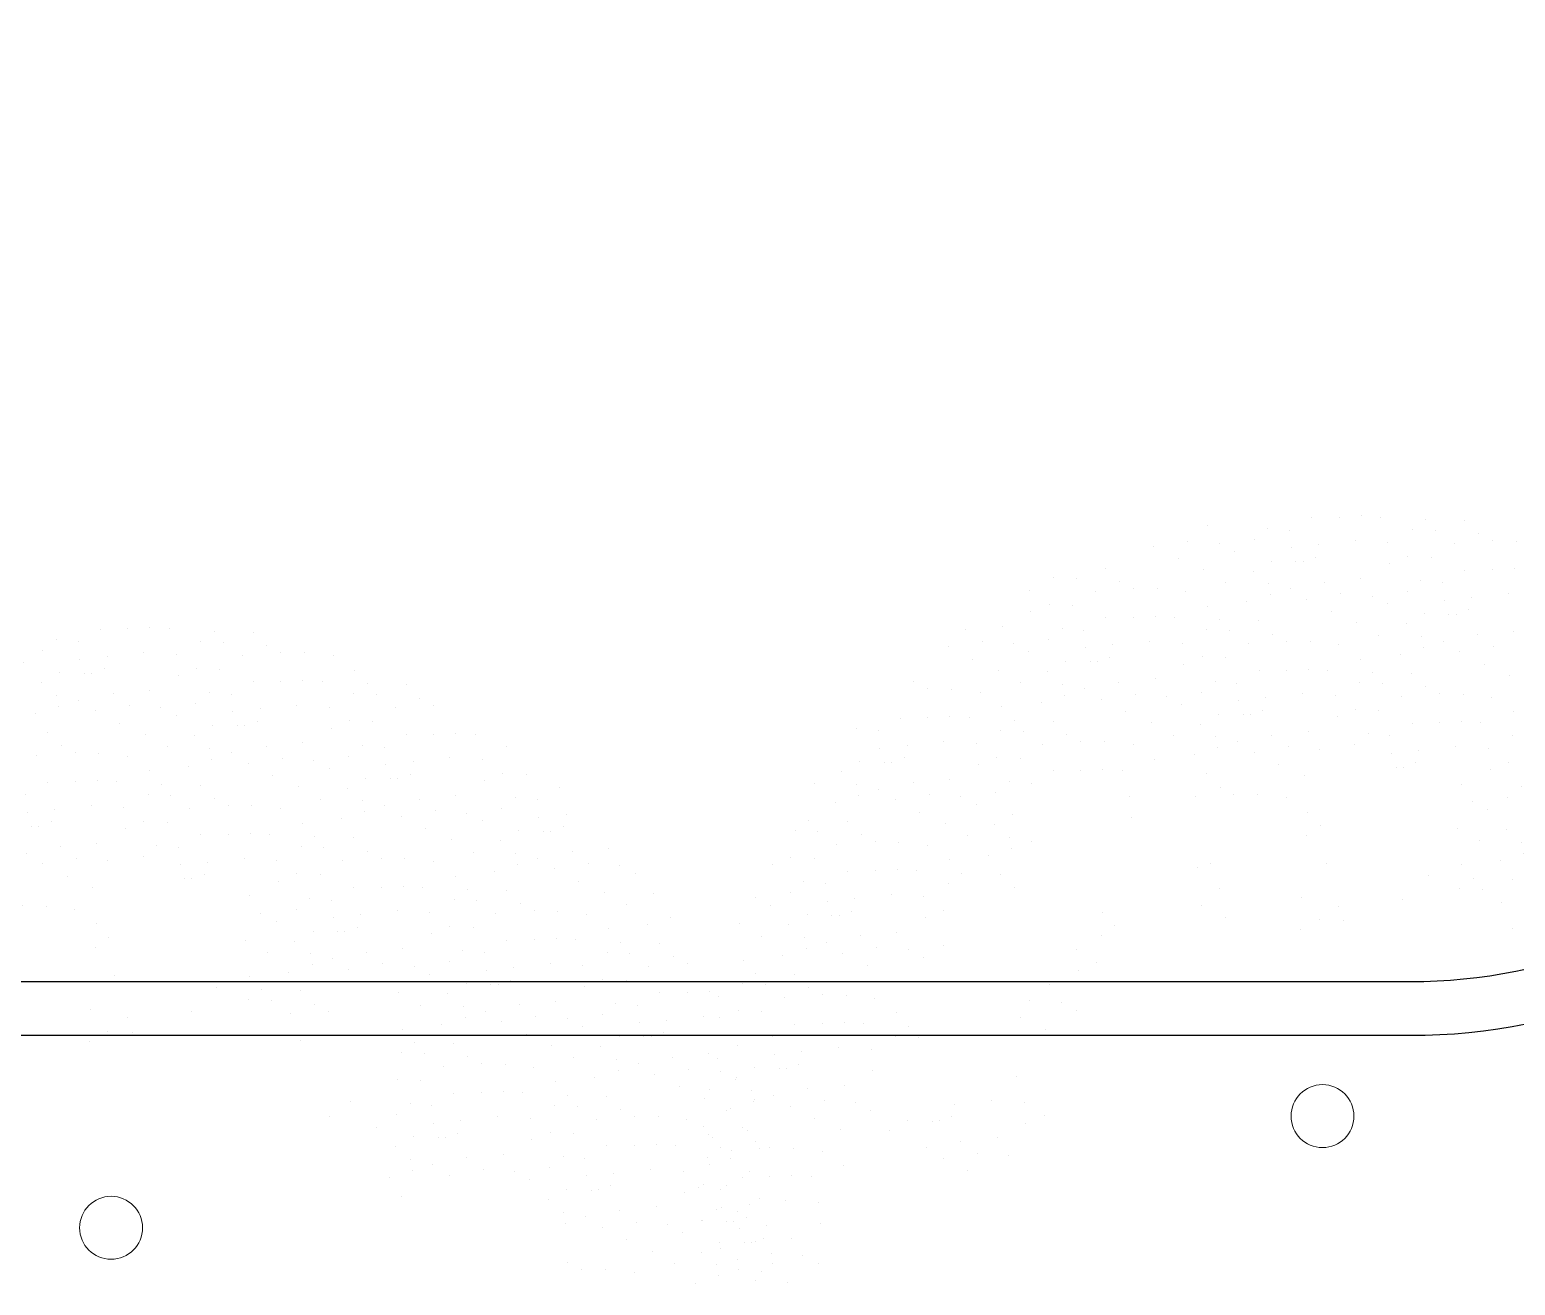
# Model space of a CAD drawing. Header units: metres. Extents: x 42 to 199, y -121 to 268.
# Drawn here: x 108.35 to 113.89, y -83.19 to -78.51 of the extents above; entities that cross this region are included whole.
import ezdxf

# ---------------------------------------------------------------- set-up
doc = ezdxf.new("R2010")
doc.units = ezdxf.units.M
doc.header["$LTSCALE"] = 0.3
doc.layers.get('0').update_dxf_attribs({"color": 8})
doc.layers.add('A-ELEVATION 3', color=8, linetype='Continuous')
for name, color, linetype, lineweight in [('A-Hatch', 8, 'Continuous', 9), ('A-LANDSCAPE', 8, 'Continuous', 5), ('DA HOUSE ARCH LAYOUT', 8, 'Continuous', 9)]:
    doc.layers.add(name, color=color, linetype=linetype, lineweight=lineweight)

# ---------------------------------------------------------------- blocks, each defined once
blk = doc.blocks.new('MUSTER_0')
at = {"color": 8, "linetype": 'Continuous', "transparency": 33554585}
for p, q in [((4.8113, -0.7838), (4.8113, -0.7838)), ((4.8793, -0.8188), (4.8793, -0.8188)), ((4.7078, -0.8393), (4.7078, -0.8393)), ((4.7478, -0.8353), (4.7478, -0.8353)), ((4.7723, -0.8678), (4.7723, -0.8678)), ((4.6353, -0.8868), (4.6353, -0.8868)), ((4.7433, -0.9168), (4.7433, -0.9168)), ((4.7803, -0.8888), (4.7803, -0.8888)), ((4.8643, -0.8778), (4.8643, -0.8778)), ((4.4903, -0.9373), (4.4903, -0.9373)), ((4.5683, -0.9448), (4.5683, -0.9448)), ((4.6948, -0.9388), (4.6948, -0.9388)), ((4.8033, -0.9608), (4.8033, -0.9608)), ((4.8728, -0.9468), (4.8728, -0.9468)), ((4.9033, -0.9303), (4.9033, -0.9303)), ((4.3508, -1.0043), (4.3508, -1.0043)), ((4.4473, -0.9908), (4.4473, -0.9908)), ((4.6318, -0.9968), (4.6318, -0.9968)), ((4.7103, -1.0038), (4.7103, -1.0038)), ((4.8508, -1.0043), (4.8508, -1.0043)), ((4.9473, -0.9908), (4.9473, -0.9908)), ((4.5268, -1.0523), (4.5268, -1.0523)), ((4.5493, -1.0133), (4.5493, -1.0133)), ((4.7563, -1.0328), (4.7563, -1.0328)), ((4.3118, -1.0783), (4.3118, -1.0783)), ((4.4118, -1.0718), (4.4118, -1.0718)), ((4.4998, -1.1013), (4.4998, -1.1013)), ((4.5693, -1.0808), (4.5693, -1.0808)), ((4.6528, -1.0668), (4.6528, -1.0668)), ((4.8118, -1.0783), (4.8118, -1.0783)), ((4.9118, -1.0718), (4.9118, -1.0718)), ((4.3043, -1.1313), (4.3043, -1.1313)), ((4.6328, -1.1383), (4.6328, -1.1383)), ((4.6923, -1.1123), (4.6923, -1.1123)), ((4.8043, -1.1313), (4.8043, -1.1313)), ((4.2638, -1.1818), (4.2638, -1.1818)), ((4.3973, -1.1493), (4.3973, -1.1493)), ((4.4788, -1.1798), (4.4788, -1.1798)), ((4.5648, -1.1858), (4.5648, -1.1858)), ((4.7638, -1.1818), (4.7638, -1.1818)), ((4.8973, -1.1493), (4.8973, -1.1493)), ((4.9788, -1.1798), (4.9788, -1.1798)), ((4.1598, -1.2358), (4.1598, -1.2358)), ((4.3288, -1.2253), (4.3288, -1.2253)), ((4.3903, -1.2353), (4.3903, -1.2353)), ((4.6598, -1.2358), (4.6598, -1.2358)), ((4.8288, -1.2253), (4.8288, -1.2253)), ((4.8903, -1.2353), (4.8903, -1.2353)), ((4.0813, -1.2438), (4.0813, -1.2438)), ((4.3113, -1.2838), (4.3113, -1.2838)), ((4.4993, -1.2658), (4.4993, -1.2658)), ((4.5813, -1.2438), (4.5813, -1.2438)), ((4.8113, -1.2838), (4.8113, -1.2838)), ((4.9993, -1.2658), (4.9993, -1.2658)), ((4.1068, -1.3063), (4.1068, -1.3063)), ((4.3793, -1.3188), (4.3793, -1.3188)), ((4.6068, -1.3063), (4.6068, -1.3063)), ((4.8793, -1.3188), (4.8793, -1.3188)), ((4.0218, -1.3358), (4.0218, -1.3358)), ((4.2078, -1.3393), (4.2078, -1.3393)), ((4.2478, -1.3353), (4.2478, -1.3353)), ((4.2723, -1.3678), (4.2723, -1.3678)), ((4.5218, -1.3358), (4.5218, -1.3358)), ((4.7078, -1.3393), (4.7078, -1.3393)), ((4.7478, -1.3353), (4.7478, -1.3353)), ((4.7723, -1.3678), (4.7723, -1.3678)), ((5.0218, -1.3358), (5.0218, -1.3358)), ((4.0158, -1.3833), (4.0158, -1.3833)), ((4.1353, -1.3868), (4.1353, -1.3868)), ((4.2433, -1.4168), (4.2433, -1.4168)), ((4.2803, -1.3888), (4.2803, -1.3888)), ((4.3643, -1.3778), (4.3643, -1.3778)), ((4.5158, -1.3833), (4.5158, -1.3833)), ((4.6353, -1.3868), (4.6353, -1.3868)), ((4.7433, -1.4168), (4.7433, -1.4168)), ((4.7803, -1.3888), (4.7803, -1.3888)), ((4.8643, -1.3778), (4.8643, -1.3778)), ((5.0158, -1.3833), (5.0158, -1.3833)), ((3.9033, -1.4303), (3.9033, -1.4303)), ((3.9903, -1.4373), (3.9903, -1.4373)), ((4.0683, -1.4448), (4.0683, -1.4448)), ((4.1948, -1.4388), (4.1948, -1.4388)), ((4.3033, -1.4608), (4.3033, -1.4608)), ((4.3728, -1.4468), (4.3728, -1.4468)), ((4.4033, -1.4303), (4.4033, -1.4303)), ((4.4903, -1.4373), (4.4903, -1.4373)), ((4.5683, -1.4448), (4.5683, -1.4448)), ((4.6948, -1.4388), (4.6948, -1.4388)), ((4.8033, -1.4608), (4.8033, -1.4608)), ((4.8728, -1.4468), (4.8728, -1.4468)), ((4.9033, -1.4303), (4.9033, -1.4303)), ((3.8508, -1.5043), (3.8508, -1.5043)), ((3.9473, -1.4908), (3.9473, -1.4908)), ((4.0493, -1.5133), (4.0493, -1.5133)), ((4.1318, -1.4968), (4.1318, -1.4968)), ((4.2103, -1.5038), (4.2103, -1.5038)), ((4.3508, -1.5043), (4.3508, -1.5043)), ((4.4473, -1.4908), (4.4473, -1.4908)), ((4.5493, -1.5133), (4.5493, -1.5133)), ((4.6318, -1.4968), (4.6318, -1.4968)), ((4.7103, -1.5038), (4.7103, -1.5038)), ((4.8508, -1.5043), (4.8508, -1.5043)), ((4.0268, -1.5523), (4.0268, -1.5523)), ((4.2563, -1.5328), (4.2563, -1.5328)), ((4.5268, -1.5523), (4.5268, -1.5523)), ((4.7563, -1.5328), (4.7563, -1.5328)), ((3.8118, -1.5783), (3.8118, -1.5783)), ((3.9118, -1.5718), (3.9118, -1.5718)), ((3.9998, -1.6013), (3.9998, -1.6013)), ((4.0693, -1.5808), (4.0693, -1.5808)), ((4.1528, -1.5668), (4.1528, -1.5668)), ((4.3118, -1.5783), (4.3118, -1.5783)), ((4.4118, -1.5718), (4.4118, -1.5718)), ((4.4998, -1.6013), (4.4998, -1.6013)), ((4.5693, -1.5808), (4.5693, -1.5808)), ((4.6528, -1.5668), (4.6528, -1.5668)), ((4.8118, -1.5783), (4.8118, -1.5783)), ((3.8043, -1.6313), (3.8043, -1.6313)), ((3.8973, -1.6493), (3.8973, -1.6493)), ((4.1328, -1.6383), (4.1328, -1.6383)), ((4.1923, -1.6123), (4.1923, -1.6123)), ((4.3043, -1.6313), (4.3043, -1.6313)), ((4.3973, -1.6493), (4.3973, -1.6493)), ((4.6328, -1.6383), (4.6328, -1.6383)), ((4.6923, -1.6123), (4.6923, -1.6123)), ((4.8043, -1.6313), (4.8043, -1.6313)), ((3.7638, -1.6818), (3.7638, -1.6818)), ((3.9788, -1.6798), (3.9788, -1.6798)), ((4.0648, -1.6858), (4.0648, -1.6858)), ((4.2638, -1.6818), (4.2638, -1.6818)), ((4.4788, -1.6798), (4.4788, -1.6798)), ((4.5648, -1.6858), (4.5648, -1.6858)), ((4.7638, -1.6818), (4.7638, -1.6818)), ((3.8288, -1.7253), (3.8288, -1.7253)), ((3.8903, -1.7353), (3.8903, -1.7353)), ((4.0813, -1.7438), (4.0813, -1.7438)), ((4.1598, -1.7358), (4.1598, -1.7358)), ((4.3288, -1.7253), (4.3288, -1.7253)), ((4.3903, -1.7353), (4.3903, -1.7353)), ((4.5813, -1.7438), (4.5813, -1.7438)), ((4.6598, -1.7358), (4.6598, -1.7358)), ((4.8288, -1.7253), (4.8288, -1.7253)), ((3.8113, -1.7838), (3.8113, -1.7838)), ((3.9993, -1.7658), (3.9993, -1.7658)), ((4.3113, -1.7838), (4.3113, -1.7838)), ((4.4993, -1.7658), (4.4993, -1.7658)), ((4.8113, -1.7838), (4.8113, -1.7838)), ((3.7478, -1.8353), (3.7478, -1.8353)), ((3.8793, -1.8188), (3.8793, -1.8188)), ((4.0218, -1.8358), (4.0218, -1.8358)), ((4.1068, -1.8063), (4.1068, -1.8063)), ((4.2478, -1.8353), (4.2478, -1.8353)), ((4.3793, -1.8188), (4.3793, -1.8188)), ((4.5218, -1.8358), (4.5218, -1.8358)), ((4.6068, -1.8063), (4.6068, -1.8063)), ((4.7478, -1.8353), (4.7478, -1.8353)), ((4.8793, -1.8188), (4.8793, -1.8188)), ((3.7078, -1.8393), (3.7078, -1.8393)), ((3.7723, -1.8678), (3.7723, -1.8678)), ((3.8643, -1.8778), (3.8643, -1.8778)), ((4.2078, -1.8393), (4.2078, -1.8393)), ((4.2723, -1.8678), (4.2723, -1.8678)), ((4.3643, -1.8778), (4.3643, -1.8778)), ((4.7078, -1.8393), (4.7078, -1.8393)), ((4.7723, -1.8678), (4.7723, -1.8678)), ((4.8643, -1.8778), (4.8643, -1.8778)), ((3.6353, -1.8868), (3.6353, -1.8868)), ((3.7433, -1.9168), (3.7433, -1.9168)), ((3.7803, -1.8888), (3.7803, -1.8888)), ((4.0158, -1.8833), (4.0158, -1.8833)), ((4.1353, -1.8868), (4.1353, -1.8868)), ((4.2433, -1.9168), (4.2433, -1.9168)), ((4.2803, -1.8888), (4.2803, -1.8888)), ((4.5158, -1.8833), (4.5158, -1.8833)), ((4.6353, -1.8868), (4.6353, -1.8868)), ((4.7433, -1.9168), (4.7433, -1.9168)), ((4.7803, -1.8888), (4.7803, -1.8888)), ((3.6948, -1.9388), (3.6948, -1.9388)), ((3.8033, -1.9608), (3.8033, -1.9608)), ((3.8728, -1.9468), (3.8728, -1.9468)), ((3.9033, -1.9303), (3.9033, -1.9303)), ((3.9903, -1.9373), (3.9903, -1.9373)), ((4.0683, -1.9448), (4.0683, -1.9448)), ((4.1948, -1.9388), (4.1948, -1.9388)), ((4.3033, -1.9608), (4.3033, -1.9608)), ((4.3728, -1.9468), (4.3728, -1.9468)), ((4.4033, -1.9303), (4.4033, -1.9303)), ((4.4903, -1.9373), (4.4903, -1.9373)), ((4.5683, -1.9448), (4.5683, -1.9448)), ((4.6948, -1.9388), (4.6948, -1.9388)), ((4.8033, -1.9608), (4.8033, -1.9608)), ((4.8728, -1.9468), (4.8728, -1.9468)), ((4.9033, -1.9303), (4.9033, -1.9303)), ((4.9903, -1.9373), (4.9903, -1.9373)), ((3.6318, -1.9968), (3.6318, -1.9968)), ((3.7103, -2.0038), (3.7103, -2.0038)), ((3.8508, -2.0043), (3.8508, -2.0043)), ((3.9473, -1.9908), (3.9473, -1.9908)), ((4.0493, -2.0133), (4.0493, -2.0133)), ((4.1318, -1.9968), (4.1318, -1.9968)), ((4.2103, -2.0038), (4.2103, -2.0038)), ((4.3508, -2.0043), (4.3508, -2.0043)), ((4.4473, -1.9908), (4.4473, -1.9908)), ((4.5493, -2.0133), (4.5493, -2.0133)), ((4.6318, -1.9968), (4.6318, -1.9968)), ((4.7103, -2.0038), (4.7103, -2.0038)), ((4.8508, -2.0043), (4.8508, -2.0043)), ((4.9473, -1.9908), (4.9473, -1.9908)), ((3.7563, -2.0328), (3.7563, -2.0328)), ((4.0268, -2.0523), (4.0268, -2.0523)), ((4.2563, -2.0328), (4.2563, -2.0328)), ((4.5268, -2.0523), (4.5268, -2.0523)), ((4.7563, -2.0328), (4.7563, -2.0328)), ((3.5693, -2.0808), (3.5693, -2.0808)), ((3.6528, -2.0668), (3.6528, -2.0668)), ((3.8118, -2.0783), (3.8118, -2.0783)), ((3.9118, -2.0718), (3.9118, -2.0718)), ((3.9998, -2.1013), (3.9998, -2.1013)), ((4.0693, -2.0808), (4.0693, -2.0808)), ((4.1528, -2.0668), (4.1528, -2.0668)), ((4.3118, -2.0783), (4.3118, -2.0783)), ((4.4118, -2.0718), (4.4118, -2.0718)), ((4.4998, -2.1013), (4.4998, -2.1013)), ((4.5693, -2.0808), (4.5693, -2.0808)), ((4.6528, -2.0668), (4.6528, -2.0668)), ((4.8118, -2.0783), (4.8118, -2.0783)), ((3.6328, -2.1383), (3.6328, -2.1383)), ((3.6923, -2.1123), (3.6923, -2.1123)), ((3.8043, -2.1313), (3.8043, -2.1313)), ((3.8973, -2.1493), (3.8973, -2.1493)), ((4.1328, -2.1383), (4.1328, -2.1383)), ((4.1923, -2.1123), (4.1923, -2.1123)), ((4.3043, -2.1313), (4.3043, -2.1313)), ((4.3973, -2.1493), (4.3973, -2.1493)), ((3.5648, -2.1858), (3.5648, -2.1858)), ((3.7638, -2.1818), (3.7638, -2.1818)), ((3.9788, -2.1798), (3.9788, -2.1798)), ((4.0648, -2.1858), (4.0648, -2.1858)), ((4.2638, -2.1818), (4.2638, -2.1818)), ((4.7638, -2.1818), (4.7638, -2.1818)), ((3.5813, -2.2438), (3.5813, -2.2438)), ((3.6598, -2.2358), (3.6598, -2.2358)), ((3.8288, -2.2253), (3.8288, -2.2253)), ((3.8903, -2.2353), (3.8903, -2.2353)), ((4.0813, -2.2438), (4.0813, -2.2438)), ((4.1598, -2.2358), (4.1598, -2.2358)), ((4.3288, -2.2253), (4.3288, -2.2253)), ((4.3903, -2.2353), (4.3903, -2.2353)), ((4.8288, -2.2253), (4.8288, -2.2253)), ((3.8113, -2.2838), (3.8113, -2.2838)), ((3.9993, -2.2658), (3.9993, -2.2658)), ((4.3113, -2.2838), (4.3113, -2.2838)), ((3.5218, -2.3358), (3.5218, -2.3358)), ((3.6068, -2.3063), (3.6068, -2.3063)), ((3.7078, -2.3393), (3.7078, -2.3393)), ((3.7478, -2.3353), (3.7478, -2.3353)), ((3.8793, -2.3188), (3.8793, -2.3188)), ((4.0218, -2.3358), (4.0218, -2.3358)), ((4.1068, -2.3063), (4.1068, -2.3063)), ((4.2078, -2.3393), (4.2078, -2.3393)), ((4.2478, -2.3353), (4.2478, -2.3353)), ((4.3793, -2.3188), (4.3793, -2.3188)), ((4.5218, -2.3358), (4.5218, -2.3358)), ((3.5158, -2.3833), (3.5158, -2.3833)), ((3.6353, -2.3868), (3.6353, -2.3868)), ((3.7723, -2.3678), (3.7723, -2.3678)), ((3.8643, -2.3778), (3.8643, -2.3778)), ((4.0158, -2.3833), (4.0158, -2.3833)), ((4.1353, -2.3868), (4.1353, -2.3868)), ((4.2723, -2.3678), (4.2723, -2.3678)), ((4.3643, -2.3778), (4.3643, -2.3778)), ((4.5158, -2.3833), (4.5158, -2.3833)), ((4.6353, -2.3868), (4.6353, -2.3868)), ((3.7433, -2.4168), (3.7433, -2.4168)), ((3.7803, -2.3888), (3.7803, -2.3888)), ((3.9033, -2.4303), (3.9033, -2.4303)), ((4.2433, -2.4168), (4.2433, -2.4168)), ((4.2803, -2.3888), (4.2803, -2.3888)), ((4.4033, -2.4303), (4.4033, -2.4303)), ((3.4903, -2.4373), (3.4903, -2.4373)), ((3.5683, -2.4448), (3.5683, -2.4448)), ((3.6948, -2.4388), (3.6948, -2.4388)), ((3.8033, -2.4608), (3.8033, -2.4608)), ((3.8728, -2.4468), (3.8728, -2.4468)), ((3.9903, -2.4373), (3.9903, -2.4373)), ((4.0683, -2.4448), (4.0683, -2.4448)), ((4.1948, -2.4388), (4.1948, -2.4388)), ((4.3033, -2.4608), (4.3033, -2.4608)), ((4.3728, -2.4468), (4.3728, -2.4468)), ((4.4903, -2.4373), (4.4903, -2.4373)), ((4.5683, -2.4448), (4.5683, -2.4448)), ((3.5493, -2.5133), (3.5493, -2.5133)), ((3.6318, -2.4968), (3.6318, -2.4968)), ((3.7103, -2.5038), (3.7103, -2.5038)), ((3.8508, -2.5043), (3.8508, -2.5043)), ((3.9473, -2.4908), (3.9473, -2.4908)), ((4.0493, -2.5133), (4.0493, -2.5133)), ((4.1318, -2.4968), (4.1318, -2.4968)), ((4.2103, -2.5038), (4.2103, -2.5038)), ((4.3508, -2.5043), (4.3508, -2.5043)), ((4.4473, -2.4908), (4.4473, -2.4908)), ((4.5493, -2.5133), (4.5493, -2.5133)), ((3.5268, -2.5523), (3.5268, -2.5523)), ((3.6528, -2.5668), (3.6528, -2.5668)), ((3.7563, -2.5328), (3.7563, -2.5328)), ((4.0268, -2.5523), (4.0268, -2.5523)), ((4.1528, -2.5668), (4.1528, -2.5668)), ((4.2563, -2.5328), (4.2563, -2.5328)), ((4.5268, -2.5523), (4.5268, -2.5523)), ((3.4998, -2.6013), (3.4998, -2.6013)), ((3.5693, -2.5808), (3.5693, -2.5808)), ((3.6923, -2.6123), (3.6923, -2.6123)), ((3.8118, -2.5783), (3.8118, -2.5783)), ((3.9118, -2.5718), (3.9118, -2.5718)), ((3.9998, -2.6013), (3.9998, -2.6013)), ((4.0693, -2.5808), (4.0693, -2.5808)), ((4.1923, -2.6123), (4.1923, -2.6123)), ((4.3118, -2.5783), (4.3118, -2.5783)), ((4.4118, -2.5718), (4.4118, -2.5718)), ((4.4998, -2.6013), (4.4998, -2.6013)), ((4.5693, -2.5808), (4.5693, -2.5808)), ((3.6328, -2.6383), (3.6328, -2.6383)), ((3.8043, -2.6313), (3.8043, -2.6313)), ((3.8973, -2.6493), (3.8973, -2.6493)), ((4.1328, -2.6383), (4.1328, -2.6383)), ((4.3043, -2.6313), (4.3043, -2.6313)), ((4.3973, -2.6493), (4.3973, -2.6493)), ((3.4788, -2.6798), (3.4788, -2.6798)), ((3.5648, -2.6858), (3.5648, -2.6858)), ((3.7638, -2.6818), (3.7638, -2.6818)), ((3.9788, -2.6798), (3.9788, -2.6798)), ((4.0648, -2.6858), (4.0648, -2.6858)), ((4.2638, -2.6818), (4.2638, -2.6818)), ((4.5648, -2.6858), (4.5648, -2.6858)), ((3.5813, -2.7438), (3.5813, -2.7438)), ((3.6598, -2.7358), (3.6598, -2.7358)), ((3.8288, -2.7253), (3.8288, -2.7253)), ((3.8903, -2.7353), (3.8903, -2.7353)), ((4.0813, -2.7438), (4.0813, -2.7438)), ((4.1598, -2.7358), (4.1598, -2.7358)), ((4.6598, -2.7358), (4.6598, -2.7358)), ((3.4993, -2.7658), (3.4993, -2.7658)), ((3.8113, -2.7838), (3.8113, -2.7838)), ((3.9993, -2.7658), (3.9993, -2.7658)), ((3.5218, -2.8358), (3.5218, -2.8358)), ((3.6068, -2.8063), (3.6068, -2.8063)), ((3.7078, -2.8393), (3.7078, -2.8393)), ((3.7478, -2.8353), (3.7478, -2.8353)), ((3.8793, -2.8188), (3.8793, -2.8188)), ((4.0218, -2.8358), (4.0218, -2.8358)), ((4.1068, -2.8063), (4.1068, -2.8063)), ((4.2078, -2.8393), (4.2078, -2.8393)), ((4.2478, -2.8353), (4.2478, -2.8353)), ((3.5158, -2.8833), (3.5158, -2.8833)), ((3.6353, -2.8868), (3.6353, -2.8868)), ((3.7723, -2.8678), (3.7723, -2.8678)), ((3.7803, -2.8888), (3.7803, -2.8888)), ((3.8643, -2.8778), (3.8643, -2.8778)), ((4.0158, -2.8833), (4.0158, -2.8833)), ((4.1353, -2.8868), (4.1353, -2.8868)), ((4.2723, -2.8678), (4.2723, -2.8678)), ((4.2803, -2.8888), (4.2803, -2.8888)), ((4.7803, -2.8888), (4.7803, -2.8888)), ((3.4903, -2.9373), (3.4903, -2.9373)), ((3.7433, -2.9168), (3.7433, -2.9168)), ((3.9033, -2.9303), (3.9033, -2.9303)), ((3.9903, -2.9373), (3.9903, -2.9373)), ((4.2433, -2.9168), (4.2433, -2.9168)), ((4.7433, -2.9168), (4.7433, -2.9168)), ((3.5683, -2.9448), (3.5683, -2.9448)), ((3.6948, -2.9388), (3.6948, -2.9388)), ((3.8033, -2.9608), (3.8033, -2.9608)), ((3.8728, -2.9468), (3.8728, -2.9468)), ((4.0683, -2.9448), (4.0683, -2.9448)), ((4.1948, -2.9388), (4.1948, -2.9388)), ((4.8033, -2.9608), (4.8033, -2.9608)), ((3.5493, -3.0133), (3.5493, -3.0133)), ((3.6318, -2.9968), (3.6318, -2.9968)), ((3.7103, -3.0038), (3.7103, -3.0038)), ((3.8508, -3.0043), (3.8508, -3.0043)), ((3.9473, -2.9908), (3.9473, -2.9908)), ((4.0493, -3.0133), (4.0493, -3.0133)), ((4.1318, -2.9968), (4.1318, -2.9968)), ((4.2103, -3.0038), (4.2103, -3.0038)), ((4.6318, -2.9968), (4.6318, -2.9968)), ((4.8508, -3.0043), (4.8508, -3.0043)), ((3.5268, -3.0523), (3.5268, -3.0523)), ((3.6528, -3.0668), (3.6528, -3.0668)), ((3.7563, -3.0328), (3.7563, -3.0328)), ((3.9118, -3.0718), (3.9118, -3.0718)), ((4.0268, -3.0523), (4.0268, -3.0523)), ((4.1528, -3.0668), (4.1528, -3.0668)), ((4.2563, -3.0328), (4.2563, -3.0328)), ((4.5268, -3.0523), (4.5268, -3.0523)), ((4.7563, -3.0328), (4.7563, -3.0328)), ((3.5693, -3.0808), (3.5693, -3.0808)), ((3.6923, -3.1123), (3.6923, -3.1123)), ((3.8118, -3.0783), (3.8118, -3.0783)), ((3.9998, -3.1013), (3.9998, -3.1013)), ((4.0693, -3.0808), (4.0693, -3.0808)), ((4.1923, -3.1123), (4.1923, -3.1123)), ((4.4998, -3.1013), (4.4998, -3.1013)), ((4.5693, -3.0808), (4.5693, -3.0808)), ((3.6328, -3.1383), (3.6328, -3.1383)), ((3.8043, -3.1313), (3.8043, -3.1313)), ((3.8973, -3.1493), (3.8973, -3.1493)), ((4.1328, -3.1383), (4.1328, -3.1383)), ((4.3043, -3.1313), (4.3043, -3.1313)), ((4.3973, -3.1493), (4.3973, -3.1493)), ((3.5648, -3.1858), (3.5648, -3.1858)), ((3.7638, -3.1818), (3.7638, -3.1818)), ((3.9788, -3.1798), (3.9788, -3.1798)), ((4.0648, -3.1858), (4.0648, -3.1858)), ((4.2638, -3.1818), (4.2638, -3.1818)), ((4.4788, -3.1798), (4.4788, -3.1798)), ((3.5813, -3.2438), (3.5813, -3.2438)), ((3.6598, -3.2358), (3.6598, -3.2358)), ((3.8288, -3.2253), (3.8288, -3.2253)), ((3.8903, -3.2353), (3.8903, -3.2353)), ((4.0813, -3.2438), (4.0813, -3.2438)), ((4.1598, -3.2358), (4.1598, -3.2358)), ((4.3288, -3.2253), (4.3288, -3.2253)), ((4.3903, -3.2353), (4.3903, -3.2353)), ((4.8903, -3.2353), (4.8903, -3.2353)), ((3.8113, -3.2838), (3.8113, -3.2838)), ((3.9993, -3.2658), (3.9993, -3.2658)), ((4.3113, -3.2838), (4.3113, -3.2838)), ((4.4993, -3.2658), (4.4993, -3.2658)), ((4.8113, -3.2838), (4.8113, -3.2838)), ((3.6068, -3.3063), (3.6068, -3.3063)), ((3.7078, -3.3393), (3.7078, -3.3393)), ((3.7478, -3.3353), (3.7478, -3.3353)), ((3.8793, -3.3188), (3.8793, -3.3188)), ((4.0218, -3.3358), (4.0218, -3.3358)), ((4.1068, -3.3063), (4.1068, -3.3063)), ((4.2078, -3.3393), (4.2078, -3.3393)), ((4.2478, -3.3353), (4.2478, -3.3353)), ((4.3793, -3.3188), (4.3793, -3.3188)), ((4.5218, -3.3358), (4.5218, -3.3358)), ((4.7478, -3.3353), (4.7478, -3.3353)), ((4.8793, -3.3188), (4.8793, -3.3188)), ((3.6353, -3.3868), (3.6353, -3.3868)), ((3.7723, -3.3678), (3.7723, -3.3678)), ((3.7803, -3.3888), (3.7803, -3.3888)), ((3.8643, -3.3778), (3.8643, -3.3778)), ((4.0158, -3.3833), (4.0158, -3.3833)), ((4.1353, -3.3868), (4.1353, -3.3868)), ((4.2723, -3.3678), (4.2723, -3.3678)), ((4.2803, -3.3888), (4.2803, -3.3888)), ((4.3643, -3.3778), (4.3643, -3.3778)), ((4.5158, -3.3833), (4.5158, -3.3833)), ((4.7723, -3.3678), (4.7723, -3.3678)), ((3.6948, -3.4388), (3.6948, -3.4388)), ((3.7433, -3.4168), (3.7433, -3.4168)), ((3.9033, -3.4303), (3.9033, -3.4303)), ((3.9903, -3.4373), (3.9903, -3.4373)), ((4.1948, -3.4388), (4.1948, -3.4388)), ((4.2433, -3.4168), (4.2433, -3.4168)), ((4.4033, -3.4303), (4.4033, -3.4303)), ((4.4903, -3.4373), (4.4903, -3.4373)), ((3.8033, -3.4608), (3.8033, -3.4608)), ((3.8728, -3.4468), (3.8728, -3.4468)), ((4.0683, -3.4448), (4.0683, -3.4448)), ((4.3033, -3.4608), (4.3033, -3.4608)), ((4.3728, -3.4468), (4.3728, -3.4468)), ((4.5683, -3.4448), (4.5683, -3.4448)), ((3.7103, -3.5038), (3.7103, -3.5038)), ((3.7563, -3.5328), (3.7563, -3.5328)), ((3.8508, -3.5043), (3.8508, -3.5043)), ((3.9473, -3.4908), (3.9473, -3.4908)), ((4.0493, -3.5133), (4.0493, -3.5133)), ((4.1318, -3.4968), (4.1318, -3.4968)), ((4.2103, -3.5038), (4.2103, -3.5038)), ((4.2563, -3.5328), (4.2563, -3.5328)), ((4.3508, -3.5043), (4.3508, -3.5043)), ((4.4473, -3.4908), (4.4473, -3.4908)), ((3.8118, -3.5783), (3.8118, -3.5783)), ((3.9118, -3.5718), (3.9118, -3.5718)), ((4.0268, -3.5523), (4.0268, -3.5523)), ((4.1528, -3.5668), (4.1528, -3.5668)), ((4.3118, -3.5783), (4.3118, -3.5783)), ((4.4118, -3.5718), (4.4118, -3.5718)), ((5.0268, -3.5523), (5.0268, -3.5523)), ((5.1528, -3.5668), (5.1528, -3.5668)), ((5.3118, -3.5783), (5.3118, -3.5783)), ((5.6528, -3.5668), (5.6528, -3.5668)), ((3.9998, -3.6013), (3.9998, -3.6013)), ((4.0693, -3.5808), (4.0693, -3.5808)), ((4.1923, -3.6123), (4.1923, -3.6123)), ((4.4998, -3.6013), (4.4998, -3.6013)), ((4.6923, -3.6123), (4.6923, -3.6123)), ((4.9998, -3.6013), (4.9998, -3.6013)), ((5.0693, -3.5808), (5.0693, -3.5808)), ((5.1923, -3.6123), (5.1923, -3.6123)), ((5.6923, -3.6123), (5.6923, -3.6123)), ((3.8043, -3.6313), (3.8043, -3.6313)), ((3.8973, -3.6493), (3.8973, -3.6493)), ((4.1328, -3.6383), (4.1328, -3.6383)), ((4.3043, -3.6313), (4.3043, -3.6313)), ((4.3973, -3.6493), (4.3973, -3.6493)), ((4.6328, -3.6383), (4.6328, -3.6383)), ((5.1328, -3.6383), (5.1328, -3.6383)), ((5.3043, -3.6313), (5.3043, -3.6313)), ((5.3973, -3.6493), (5.3973, -3.6493)), ((5.6328, -3.6383), (5.6328, -3.6383)), ((5.8043, -3.6313), (5.8043, -3.6313)), ((3.7638, -3.6818), (3.7638, -3.6818)), ((3.9788, -3.6798), (3.9788, -3.6798)), ((4.0648, -3.6858), (4.0648, -3.6858)), ((4.2638, -3.6818), (4.2638, -3.6818)), ((4.4788, -3.6798), (4.4788, -3.6798)), ((4.5648, -3.6858), (4.5648, -3.6858)), ((5.2638, -3.6818), (5.2638, -3.6818)), ((5.5648, -3.6858), (5.5648, -3.6858)), ((5.7638, -3.6818), (5.7638, -3.6818)), ((3.8288, -3.7253), (3.8288, -3.7253)), ((3.8903, -3.7353), (3.8903, -3.7353)), ((4.0813, -3.7438), (4.0813, -3.7438)), ((4.1598, -3.7358), (4.1598, -3.7358)), ((4.3288, -3.7253), (4.3288, -3.7253)), ((4.3903, -3.7353), (4.3903, -3.7353)), ((4.5813, -3.7438), (4.5813, -3.7438)), ((5.3288, -3.7253), (5.3288, -3.7253)), ((5.3903, -3.7353), (5.3903, -3.7353)), ((5.6598, -3.7358), (5.6598, -3.7358)), ((5.8288, -3.7253), (5.8288, -3.7253)), ((5.8903, -3.7353), (5.8903, -3.7353)), ((3.9993, -3.7658), (3.9993, -3.7658)), ((4.1068, -3.8063), (4.1068, -3.8063)), ((4.3113, -3.7838), (4.3113, -3.7838)), ((4.4993, -3.7658), (4.4993, -3.7658)), ((4.6068, -3.8063), (4.6068, -3.8063)), ((5.8113, -3.7838), (5.8113, -3.7838)), ((3.8793, -3.8188), (3.8793, -3.8188)), ((4.0218, -3.8358), (4.0218, -3.8358)), ((4.2078, -3.8393), (4.2078, -3.8393)), ((4.2478, -3.8353), (4.2478, -3.8353)), ((4.3793, -3.8188), (4.3793, -3.8188)), ((4.5218, -3.8358), (4.5218, -3.8358)), ((5.7078, -3.8393), (5.7078, -3.8393)), ((5.7478, -3.8353), (5.7478, -3.8353)), ((5.8793, -3.8188), (5.8793, -3.8188)), ((4.0158, -3.8833), (4.0158, -3.8833)), ((4.1353, -3.8868), (4.1353, -3.8868)), ((4.2723, -3.8678), (4.2723, -3.8678)), ((4.2803, -3.8888), (4.2803, -3.8888)), ((4.3643, -3.8778), (4.3643, -3.8778)), ((4.5158, -3.8833), (4.5158, -3.8833)), ((4.6353, -3.8868), (4.6353, -3.8868)), ((4.8643, -3.8778), (4.8643, -3.8778)), ((5.0158, -3.8833), (5.0158, -3.8833)), ((5.7723, -3.8678), (5.7723, -3.8678)), ((5.7803, -3.8888), (5.7803, -3.8888)), ((5.8643, -3.8778), (5.8643, -3.8778)), ((3.9903, -3.9373), (3.9903, -3.9373)), ((4.0683, -3.9448), (4.0683, -3.9448)), ((4.1948, -3.9388), (4.1948, -3.9388)), ((4.2433, -3.9168), (4.2433, -3.9168)), ((4.3728, -3.9468), (4.3728, -3.9468)), ((4.4033, -3.9303), (4.4033, -3.9303)), ((4.4903, -3.9373), (4.4903, -3.9373)), ((4.5683, -3.9448), (4.5683, -3.9448)), ((4.6948, -3.9388), (4.6948, -3.9388)), ((4.8728, -3.9468), (4.8728, -3.9468)), ((4.9033, -3.9303), (4.9033, -3.9303)), ((4.9903, -3.9373), (4.9903, -3.9373)), ((4.3033, -3.9608), (4.3033, -3.9608)), ((4.4473, -3.9908), (4.4473, -3.9908)), ((4.8033, -3.9608), (4.8033, -3.9608)), ((4.9473, -3.9908), (4.9473, -3.9908)), ((5.8033, -3.9608), (5.8033, -3.9608)), ((4.0493, -4.0133), (4.0493, -4.0133)), ((4.1318, -3.9968), (4.1318, -3.9968)), ((4.2103, -4.0038), (4.2103, -4.0038)), ((4.2563, -4.0328), (4.2563, -4.0328)), ((4.3508, -4.0043), (4.3508, -4.0043)), ((4.5493, -4.0133), (4.5493, -4.0133)), ((4.6318, -3.9968), (4.6318, -3.9968)), ((4.7103, -4.0038), (4.7103, -4.0038)), ((4.7563, -4.0328), (4.7563, -4.0328)), ((4.8508, -4.0043), (4.8508, -4.0043)), ((5.2563, -4.0328), (5.2563, -4.0328)), ((5.5493, -4.0133), (5.5493, -4.0133)), ((5.8508, -4.0043), (5.8508, -4.0043)), ((4.0693, -4.0808), (4.0693, -4.0808)), ((4.1528, -4.0668), (4.1528, -4.0668)), ((4.3118, -4.0783), (4.3118, -4.0783)), ((4.4118, -4.0718), (4.4118, -4.0718)), ((4.5268, -4.0523), (4.5268, -4.0523)), ((4.5693, -4.0808), (4.5693, -4.0808)), ((4.6528, -4.0668), (4.6528, -4.0668)), ((4.8118, -4.0783), (4.8118, -4.0783)), ((4.9118, -4.0718), (4.9118, -4.0718)), ((5.0268, -4.0523), (5.0268, -4.0523)), ((5.0693, -4.0808), (5.0693, -4.0808)), ((5.1528, -4.0668), (5.1528, -4.0668)), ((5.3118, -4.0783), (5.3118, -4.0783)), ((5.5268, -4.0523), (5.5268, -4.0523)), ((5.5693, -4.0808), (5.5693, -4.0808)), ((5.8118, -4.0783), (5.8118, -4.0783)), ((6.3118, -4.0783), (6.3118, -4.0783)), ((4.1923, -4.1123), (4.1923, -4.1123)), ((4.4998, -4.1013), (4.4998, -4.1013)), ((4.6923, -4.1123), (4.6923, -4.1123)), ((4.9998, -4.1013), (4.9998, -4.1013)), ((5.1923, -4.1123), (5.1923, -4.1123)), ((5.4998, -4.1013), (5.4998, -4.1013)), ((5.6923, -4.1123), (5.6923, -4.1123)), ((5.9998, -4.1013), (5.9998, -4.1013)), ((6.1923, -4.1123), (6.1923, -4.1123)), ((4.1328, -4.1383), (4.1328, -4.1383)), ((4.3043, -4.1313), (4.3043, -4.1313)), ((4.3973, -4.1493), (4.3973, -4.1493)), ((4.6328, -4.1383), (4.6328, -4.1383)), ((4.8043, -4.1313), (4.8043, -4.1313)), ((4.8973, -4.1493), (4.8973, -4.1493)), ((5.1328, -4.1383), (5.1328, -4.1383)), ((5.3043, -4.1313), (5.3043, -4.1313)), ((5.6328, -4.1383), (5.6328, -4.1383)), ((5.8043, -4.1313), (5.8043, -4.1313)), ((5.8973, -4.1493), (5.8973, -4.1493)), ((6.1328, -4.1383), (6.1328, -4.1383)), ((6.3043, -4.1313), (6.3043, -4.1313)), ((6.3973, -4.1493), (6.3973, -4.1493)), ((4.2638, -4.1818), (4.2638, -4.1818)), ((4.4788, -4.1798), (4.4788, -4.1798)), ((4.5648, -4.1858), (4.5648, -4.1858)), ((4.7638, -4.1818), (4.7638, -4.1818)), ((4.9788, -4.1798), (4.9788, -4.1798)), ((5.0648, -4.1858), (5.0648, -4.1858)), ((5.2638, -4.1818), (5.2638, -4.1818)), ((5.4788, -4.1798), (5.4788, -4.1798)), ((5.5648, -4.1858), (5.5648, -4.1858)), ((5.7638, -4.1818), (5.7638, -4.1818)), ((5.9788, -4.1798), (5.9788, -4.1798)), ((6.0648, -4.1858), (6.0648, -4.1858)), ((6.2638, -4.1818), (6.2638, -4.1818)), ((4.3288, -4.2253), (4.3288, -4.2253)), ((4.3903, -4.2353), (4.3903, -4.2353)), ((4.4993, -4.2658), (4.4993, -4.2658)), ((4.5813, -4.2438), (4.5813, -4.2438)), ((4.6598, -4.2358), (4.6598, -4.2358)), ((4.8288, -4.2253), (4.8288, -4.2253)), ((4.8903, -4.2353), (4.8903, -4.2353)), ((4.9993, -4.2658), (4.9993, -4.2658)), ((5.0813, -4.2438), (5.0813, -4.2438)), ((5.1598, -4.2358), (5.1598, -4.2358)), ((5.3288, -4.2253), (5.3288, -4.2253)), ((5.3903, -4.2353), (5.3903, -4.2353)), ((5.4993, -4.2658), (5.4993, -4.2658)), ((5.5813, -4.2438), (5.5813, -4.2438)), ((5.6598, -4.2358), (5.6598, -4.2358)), ((5.8288, -4.2253), (5.8288, -4.2253)), ((5.8903, -4.2353), (5.8903, -4.2353)), ((5.9993, -4.2658), (5.9993, -4.2658)), ((6.0813, -4.2438), (6.0813, -4.2438)), ((6.1598, -4.2358), (6.1598, -4.2358)), ((6.3288, -4.2253), (6.3288, -4.2253)), ((6.3903, -4.2353), (6.3903, -4.2353)), ((4.3113, -4.2838), (4.3113, -4.2838)), ((4.6068, -4.3063), (4.6068, -4.3063)), ((4.8113, -4.2838), (4.8113, -4.2838)), ((5.1068, -4.3063), (5.1068, -4.3063)), ((5.3113, -4.2838), (5.3113, -4.2838)), ((5.6068, -4.3063), (5.6068, -4.3063)), ((5.8113, -4.2838), (5.8113, -4.2838)), ((6.1068, -4.3063), (6.1068, -4.3063)), ((6.3113, -4.2838), (6.3113, -4.2838)), ((4.3793, -4.3188), (4.3793, -4.3188)), ((4.5218, -4.3358), (4.5218, -4.3358)), ((4.7078, -4.3393), (4.7078, -4.3393)), ((4.7478, -4.3353), (4.7478, -4.3353)), ((4.8793, -4.3188), (4.8793, -4.3188)), ((5.0218, -4.3358), (5.0218, -4.3358)), ((5.2078, -4.3393), (5.2078, -4.3393)), ((5.2478, -4.3353), (5.2478, -4.3353)), ((5.3793, -4.3188), (5.3793, -4.3188)), ((5.5218, -4.3358), (5.5218, -4.3358)), ((5.7078, -4.3393), (5.7078, -4.3393)), ((5.7478, -4.3353), (5.7478, -4.3353)), ((5.8793, -4.3188), (5.8793, -4.3188)), ((6.0218, -4.3358), (6.0218, -4.3358)), ((6.2078, -4.3393), (6.2078, -4.3393)), ((6.2478, -4.3353), (6.2478, -4.3353)), ((6.3793, -4.3188), (6.3793, -4.3188)), ((4.5158, -4.3833), (4.5158, -4.3833)), ((4.6353, -4.3868), (4.6353, -4.3868)), ((4.7723, -4.3678), (4.7723, -4.3678)), ((4.7803, -4.3888), (4.7803, -4.3888)), ((4.8643, -4.3778), (4.8643, -4.3778)), ((5.0158, -4.3833), (5.0158, -4.3833)), ((5.1353, -4.3868), (5.1353, -4.3868)), ((5.2723, -4.3678), (5.2723, -4.3678)), ((5.2803, -4.3888), (5.2803, -4.3888)), ((5.3643, -4.3778), (5.3643, -4.3778)), ((5.5158, -4.3833), (5.5158, -4.3833)), ((5.6353, -4.3868), (5.6353, -4.3868)), ((5.7723, -4.3678), (5.7723, -4.3678)), ((5.7803, -4.3888), (5.7803, -4.3888)), ((5.8643, -4.3778), (5.8643, -4.3778)), ((6.0158, -4.3833), (6.0158, -4.3833)), ((6.1353, -4.3868), (6.1353, -4.3868)), ((6.2723, -4.3678), (6.2723, -4.3678)), ((6.2803, -4.3888), (6.2803, -4.3888)), ((6.3643, -4.3778), (6.3643, -4.3778)), ((4.6948, -4.4388), (4.6948, -4.4388)), ((4.7433, -4.4168), (4.7433, -4.4168)), ((4.8728, -4.4468), (4.8728, -4.4468)), ((4.9033, -4.4303), (4.9033, -4.4303)), ((4.9903, -4.4373), (4.9903, -4.4373)), ((5.0683, -4.4448), (5.0683, -4.4448)), ((5.1948, -4.4388), (5.1948, -4.4388)), ((5.2433, -4.4168), (5.2433, -4.4168)), ((5.3728, -4.4468), (5.3728, -4.4468)), ((5.4033, -4.4303), (5.4033, -4.4303)), ((5.4903, -4.4373), (5.4903, -4.4373)), ((5.5683, -4.4448), (5.5683, -4.4448)), ((5.6948, -4.4388), (5.6948, -4.4388)), ((5.7433, -4.4168), (5.7433, -4.4168)), ((5.8728, -4.4468), (5.8728, -4.4468)), ((5.9033, -4.4303), (5.9033, -4.4303)), ((5.9903, -4.4373), (5.9903, -4.4373)), ((6.0683, -4.4448), (6.0683, -4.4448)), ((6.1948, -4.4388), (6.1948, -4.4388)), ((6.2433, -4.4168), (6.2433, -4.4168)), ((4.8033, -4.4608), (4.8033, -4.4608)), ((4.9473, -4.4908), (4.9473, -4.4908)), ((5.1318, -4.4968), (5.1318, -4.4968)), ((5.3033, -4.4608), (5.3033, -4.4608)), ((5.4473, -4.4908), (5.4473, -4.4908)), ((5.6318, -4.4968), (5.6318, -4.4968)), ((5.8033, -4.4608), (5.8033, -4.4608)), ((5.9473, -4.4908), (5.9473, -4.4908)), ((6.1318, -4.4968), (6.1318, -4.4968)), ((6.3033, -4.4608), (6.3033, -4.4608)), ((4.7103, -4.5038), (4.7103, -4.5038)), ((4.8508, -4.5043), (4.8508, -4.5043)), ((5.0493, -4.5133), (5.0493, -4.5133)), ((5.2103, -4.5038), (5.2103, -4.5038)), ((5.2563, -4.5328), (5.2563, -4.5328)), ((5.3508, -4.5043), (5.3508, -4.5043)), ((5.5493, -4.5133), (5.5493, -4.5133)), ((5.7103, -4.5038), (5.7103, -4.5038)), ((5.7563, -4.5328), (5.7563, -4.5328)), ((5.8508, -4.5043), (5.8508, -4.5043)), ((6.0493, -4.5133), (6.0493, -4.5133)), ((6.2103, -4.5038), (6.2103, -4.5038)), ((4.9118, -4.5718), (4.9118, -4.5718)), ((5.0268, -4.5523), (5.0268, -4.5523)), ((5.0693, -4.5808), (5.0693, -4.5808)), ((5.1528, -4.5668), (5.1528, -4.5668)), ((5.3118, -4.5783), (5.3118, -4.5783)), ((5.4118, -4.5718), (5.4118, -4.5718)), ((5.5268, -4.5523), (5.5268, -4.5523)), ((5.5693, -4.5808), (5.5693, -4.5808)), ((5.6528, -4.5668), (5.6528, -4.5668)), ((5.8118, -4.5783), (5.8118, -4.5783)), ((5.9118, -4.5718), (5.9118, -4.5718)), ((6.0268, -4.5523), (6.0268, -4.5523)), ((5.1923, -4.6123), (5.1923, -4.6123)), ((5.3043, -4.6313), (5.3043, -4.6313)), ((5.4998, -4.6013), (5.4998, -4.6013)), ((5.6923, -4.6123), (5.6923, -4.6123)), ((5.3973, -4.6493), (5.3973, -4.6493)), ((5.6328, -4.6383), (5.6328, -4.6383))]:
    blk.add_line(p, q, dxfattribs=at)
blk.add_circle((5.3733, -2.7532), 0.0972, dxfattribs=at)
blk = doc.blocks.new('DA HOUSE ARCH LAYOUT')
at = {"layer": 'A-Hatch', "transparency": 33554534}
h = blk.add_hatch(dxfattribs=at)
h.set_pattern_fill('ANSI34', color=8, scale=0.05, angle=135)
h.set_pattern_definition([(180, (143.66595, 80.5253), (-8e-16, -0.9525), []), (180, (143.5072, 80.684), (-8e-16, -0.9525), []), (180, (143.34845, 80.8428), (-8e-16, -0.9525), []), (180, (143.1897, 81.0015), (-8e-16, -0.9525), [])])
h.paths.add_polyline_path([(-4.77, -11.6999), (19.35, -11.7), (19.35, -23.43), (32.0283, -23.43), (32.2446, -21.83), (30.3908, -21.83), (30.3908, -21.93), (29.9908, -21.93), (29.9906, -14.136), (29.9906, -15.135, -0.255571), (30.2109, -14.7322), (30.2208, -12.5299), (29.9908, -12.5299), (29.9908, -5.7602, -0.509998), (30.5975, -5.2899, 0.131852), (31.3505, -5.5096, 0.414214), (32.6508, -4.2093, 0.414214), (31.3505, -2.909, 0.124697), (30.7314, -3.0659, -0.546787), (29.9908, -2.7299), (29.9908, 0.6871), (32.0248, 0.6871), (32.0248, 1.9651), (19.7004, 1.9651, -0.764694), (19.2402, 2.1101), (16.7403, 2.1102), (16.74, -8.5299), (-0.255, -8.5299), (-0.255, -11.6998)])
at = {"layer": 'A-ELEVATION 3', "color": 8}
for points in [[(-4.77, -21.4306), (16.35, -21.4306, 0.414214), (18.35, -19.4306), (18.35, -18.7769)], [(-4.77, -21.6306), (16.35, -21.6306, 0.414214), (18.55, -19.4306), (18.55, -18.7769)]]:
    blk.add_lwpolyline(points, format="xyb", dxfattribs=at)
at = {"layer": 'A-LANDSCAPE', "color": 8, "lineweight": 35, "transparency": 33554457, "xscale": 1.205351243692543, "yscale": 1.205351243692543, "zscale": 1.205351243692543, "rotation": 251.0061319040827}
for p in [(21.268, -16.8874), (16.7564, -17.3033)]:
    blk.add_blockref('MUSTER_0', p, dxfattribs=at)

msp = doc.modelspace()

# ---------------------------------------------------------------- block references
at = {"layer": 'DA HOUSE ARCH LAYOUT'}
msp.add_blockref('DA HOUSE ARCH LAYOUT', (97.1462, -60.628), dxfattribs=at)

doc.saveas('drawing.dxf')
